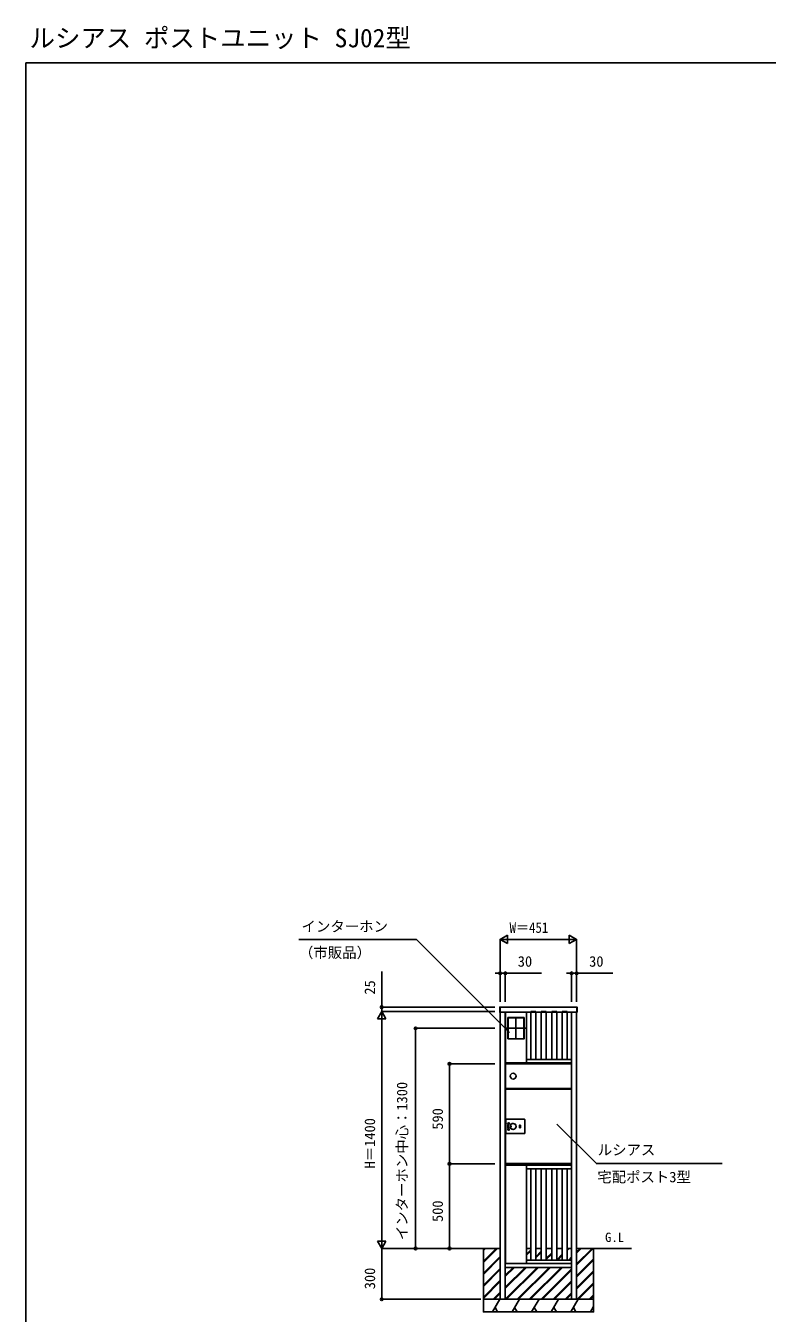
# Model space of a CAD drawing. Units: millimetres, scale not verified. Extents: x -4375 to 4375, y -6498 to 6471.
# Drawn here: x -4375 to 0, y -1131 to 6471 of the extents above; entities that cross this region are included whole.
import ezdxf
from ezdxf.enums import TextEntityAlignment as Align

# ---------------------------------------------------------------- set-up
doc = ezdxf.new("R2010")
doc.units = ezdxf.units.MM
doc.header["$LTSCALE"] = 30
for name, color, linetype in [('0-1_USER1', 3, 'Continuous'), ('0-2_YKK_A1', 4, 'Continuous'), ('0-3_YKK_D', 6, 'Continuous'), ('0-4_YKK_ZWAK', 7, 'Continuous')]:
    doc.layers.add(name, color=color, linetype=linetype)
doc.styles.add('ＭＳ ゴシック', font='')
doc.styles.get('ＭＳ ゴシック').set_extended_font_data('MS Gothic')

msp = doc.modelspace()

# ---------------------------------------------------------------- linework, layer by layer
at = {"layer": '0-2_YKK_A1'}
for p, q in [((-1578.5, 675.09), (-1578.5, 676.04)), ((-1578.5, 674.59), (-1578.5, 675.09)), ((-1578.5, 647.16), (-1578.5, 674.59)), ((-1576.5, 677.1), (-1577.56, 677.04)), ((-1576.5, 646.1), (-1577.56, 646.16)), ((-1576.5, 677.1), (-1576.5, 676.15)), ((-1576.5, 676.15), (-1576.5, 674.66)), ((-1576.5, 674.66), (-1576.5, 646.9)), ((-1576.5, 646.9), (-1576.5, 646.1)), ((-1575.5, 646.6), (-1575.5, -1048.4)), ((-1545.5, -1048.4), (-1545.5, 646.6)), ((-1544.5, 347.6), (-1544.5, 646.6)), ((-1529.75, 614.29), (-1435.25, 614.29)), ((-1529.7, 613.09), (-1529.7, 490.09)), ((-1482.5, 615.59), (-1482.5, 487.59)), ((-1435.3, 613.09), (-1435.3, 490.09)), ((-1420.5, 646.6), (-1420.5, 347.6)), ((-1395.5, 651.1), (-1365.5, 651.1)), ((-1395.5, 646.6), (-1395.5, 651.1)), ((-1365.5, 651.1), (-1365.5, 646.6)), ((-1365.5, 646.6), (-1365.5, 367.6)), ((-1333.5, 651.1), (-1303.5, 651.1)), ((-1333.5, 646.6), (-1333.5, 651.1)), ((-1303.5, 651.1), (-1303.5, 646.6)), ((-1303.5, 646.6), (-1303.5, 367.6)), ((-1271.5, 651.1), (-1241.5, 651.1)), ((-1271.5, 646.6), (-1271.5, 651.1)), ((-1241.5, 651.1), (-1241.5, 646.6)), ((-1241.5, 646.6), (-1241.5, 367.6)), ((-1209.5, 651.1), (-1179.5, 651.1)), ((-1209.5, 646.6), (-1209.5, 651.1)), ((-1179.5, 651.1), (-1179.5, 646.6)), ((-1179.5, 646.6), (-1179.5, 367.6)), ((-1154.5, 646.6), (-1154.5, -1048.4)), ((-1124.5, -1048.4), (-1124.5, 646.6)), ((-1123.5, 677.1), (-1122.44, 677.04)), ((-1123.5, 677.1), (-1123.5, 676.15)), ((-1123.5, 676.15), (-1123.5, 674.66)), ((-1123.5, 674.66), (-1123.5, 646.9)), ((-1123.5, 646.9), (-1123.5, 646.1)), ((-1123.5, 646.1), (-1122.44, 646.16)), ((-1121.5, 675.09), (-1121.5, 676.04)), ((-1121.5, 674.59), (-1121.5, 675.09)), ((-1121.5, 647.16), (-1121.5, 674.59)), ((-1427.3, 551.59), (-1537.7, 551.59)), ((-1529.75, 488.89), (-1435.25, 488.89)), ((-1545, 340.8), (-1545, 341.6)), ((-1544.99, 340.8), (-1545, 340.8)), ((-1545, 340), (-1545, 340.7)), ((-1545, 340), (-1545, 328.5)), ((-1544.99, 347.39), (-1544.92, 346.27)), ((-1544.92, 346.27), (-1544.92, 346.23)), ((-1420.5, 347.6), (-1544.5, 347.6)), ((-1544.5, 340.5), (-1544.41, 340.5)), ((-1544.41, 340.6), (-1544.41, 197.6)), ((-1543.61, 340.6), (-1544.41, 340.6)), ((-1544, 341.5), (-1544.2, 341.5)), ((-1544, 340.7), (-1544.2, 340.7)), ((-1544.2, 340.6), (-1544.2, 340.7)), ((-1544, 340.7), (-1544, 340.6)), ((-1543.92, 345.29), (-1543.93, 345.33)), ((-1543.61, 340.8), (-1543.61, 341.6)), ((-1543.61, 340.8), (-1543.61, 340.6)), ((-1421.07, 345.33), (-1421.08, 345.29)), ((-1420.08, 346.27), (-1420.01, 347.39)), ((-1420.08, 346.23), (-1420.08, 346.27)), ((-1155.8, 340.8), (-1155.8, 341.6)), ((-1155.5, 341.6), (-1155.8, 341.6)), ((-1155.8, 340.8), (-1155.8, 340.6)), ((-1155.5, 340.8), (-1155.8, 340.8)), ((-1155, 340.6), (-1155.8, 340.6)), ((-1155.5, 341.6), (-1155, 341.6)), ((-1155, 340.8), (-1155.5, 340.8)), ((-1155.01, 340.8), (-1155, 340.7)), ((-1155, 341.6), (-1155, 340.8)), ((-1155, 340.7), (-1155, 340.6)), ((-1545, 196.6), (-1545, 197.4)), ((-1545, 197.4), (-1544.2, 197.4)), ((-1544.2, 196.6), (-1545, 196.6)), ((-1544.5, 190.8), (-1545, 190.8)), ((-1544.2, 190.6), (-1545, 190.6)), ((-1545, 190.6), (-1545, -246.3)), ((-1544.5, 191.6), (-1544.2, 191.6)), ((-1544.5, 190.8), (-1544.2, 190.8)), ((-1543.61, 197.6), (-1544.41, 197.6)), ((-1544.2, 197.6), (-1544.2, 191.6)), ((-1544.2, 191.6), (-1155.8, 191.6)), ((-1544.2, 190.8), (-1544.2, 191.6)), ((-1544.2, 190.8), (-1544.2, 190.6)), ((-1543.61, 197.4), (-1543.61, 197.6)), ((-1543.61, 197.4), (-1543.61, 196.6)), ((-1155.8, 196.6), (-1543.61, 196.6)), ((-1539.3, 191.6), (-1539.3, 196.6)), ((-1164.2, 196.6), (-1164.2, 191.6)), ((-1155.8, 197.4), (-1155.8, 197.6)), ((-1155.8, 197.4), (-1155.8, 196.6)), ((-1155.5, 197.4), (-1155.8, 197.4)), ((-1155.5, 196.6), (-1155.8, 196.6)), ((-1155.8, 196.6), (-1155.8, 191.6)), ((-1155.8, 190.8), (-1155.8, 191.6)), ((-1155.5, 191.6), (-1155.8, 191.6)), ((-1155.8, 190.8), (-1155.8, 190.6)), ((-1155.5, 190.8), (-1155.8, 190.8)), ((-1155, 190.6), (-1155.8, 190.6)), ((-1155.5, 197.4), (-1155, 197.4)), ((-1155.5, 191.6), (-1155, 191.6)), ((-1155, 190.8), (-1155.5, 190.8)), ((-1155, 191.6), (-1155, 190.8)), ((-1542, -67.81), (-1542, 12.21)), ((-1540.01, 14.2), (-1432.99, 14.2)), ((-1431, 12.21), (-1431, -67.81)), ((-1432.99, -69.8), (-1540.01, -69.8)), ((-1524.02, -6.6), (-1530.81, -8.3)), ((-1530.81, -47.3), (-1524.02, -49)), ((-1530.21, -10.72), (-1526.24, -9.73)), ((-1526.24, -45.87), (-1530.21, -44.88)), ((-1499.99, -45.29), (-1499.5, -45.3)), ((-1461.5, -20.05), (-1461.5, -35.55)), ((-1456.5, -27.8), (-1461.5, -27.8)), ((-1457, -19.55), (-1461, -19.55)), ((-1461, -36.05), (-1457, -36.05)), ((-1456.5, -35.55), (-1456.5, -20.05)), ((-1544.2, -246.3), (-1545, -246.3)), ((-1544.5, -247.3), (-1545, -247.3)), ((-1544.99, -257.19), (-1544.92, -256.07)), ((-1544.92, -256.07), (-1544.92, -256.03)), ((-1544.5, -246.5), (-1544.2, -246.5)), ((-1544.5, -247.3), (-1544.2, -247.3)), ((-1544.5, -257.4), (-1420.5, -257.4)), ((-1544.5, -836.9), (-1544.5, -257.4)), ((-1544.2, -246.5), (-1544.2, -246.3)), ((-1544.2, -246.5), (-1544.2, -247.3)), ((-1155.8, -247.3), (-1544.2, -247.3)), ((-1544.2, -247.3), (-1544.2, -248.4)), ((-1544.2, -248.4), (-1543.4, -248.4)), ((-1543.92, -255.09), (-1543.93, -255.13)), ((-1543.4, -248.4), (-1533.9, -248.4)), ((-1533.3, -248.4), (-1533.9, -248.4)), ((-1533.4, -247.9), (-1533.4, -247.3)), ((-1533.3, -247.6), (-1533.4, -247.6)), ((-1533.3, -247.6), (-1533.3, -247.3)), ((-1533.3, -248.4), (-1533.3, -247.6)), ((-1164.2, -248.4), (-1533.3, -248.4)), ((-1421.07, -255.13), (-1421.08, -255.09)), ((-1420.5, -257.4), (-1420.5, -836.9)), ((-1420.08, -256.03), (-1420.08, -256.07)), ((-1420.08, -256.07), (-1420.01, -257.19)), ((-1395.5, -816.9), (-1395.5, -277.4)), ((-1333.5, -816.9), (-1333.5, -277.4)), ((-1271.5, -816.9), (-1271.5, -277.4)), ((-1209.5, -816.9), (-1209.5, -277.4)), ((-1164.2, -247.3), (-1164.2, -247.6)), ((-1164.2, -247.6), (-1164.2, -248.4)), ((-1164.1, -247.6), (-1164.2, -247.6)), ((-1163.6, -248.4), (-1164.2, -248.4)), ((-1164.1, -247.9), (-1164.1, -247.3)), ((-1156.6, -248.4), (-1163.6, -248.4)), ((-1155.8, -246.5), (-1155.8, -246.3)), ((-1155.8, -246.5), (-1155.8, -247.3)), ((-1155.5, -246.5), (-1155.8, -246.5)), ((-1155.5, -247.3), (-1155.8, -247.3)), ((-1155.5, -246.5), (-1155, -246.5)), ((-1155, -247.3), (-1155.5, -247.3)), ((-1155, -246.5), (-1155, -247.3)), ((-1725, -748.4), (-1575.5, -748.4)), ((-1675, -753.15), (-1670.25, -748.4)), ((-1675, -823.86), (-1599.54, -748.4)), ((-1675, -756.78), (-1666.62, -748.4)), ((-1675, -827.49), (-1595.91, -748.4)), ((-1675, -760.4), (-1663, -748.4)), ((-1675, -831.11), (-1592.29, -748.4)), ((-1545.5, -748.4), (-1544.5, -748.4)), ((-1420.5, -748.4), (-1395.5, -748.4)), ((-1420.5, -781.5), (-1395.5, -756.5)), ((-1420.5, -785.12), (-1395.5, -760.12)), ((-1365.5, -748.4), (-1333.5, -748.4)), ((-1303.5, -748.4), (-1271.5, -748.4)), ((-1241.5, -751.17), (-1238.73, -748.4)), ((-1241.5, -748.4), (-1209.5, -748.4)), ((-1179.5, -752.63), (-1175.27, -748.4)), ((-1179.5, -756.25), (-1171.65, -748.4)), ((-1179.5, -759.88), (-1168.02, -748.4)), ((-1179.5, -748.4), (-1154.5, -748.4)), ((-1124.5, -748.4), (-801.77, -748.4)), ((-1124.5, -768.34), (-1104.56, -748.4)), ((-1124.5, -839.05), (-1033.85, -748.4)), ((-1124.5, -771.96), (-1100.94, -748.4)), ((-1124.5, -842.67), (-1030.23, -748.4)), ((-1124.5, -775.59), (-1097.31, -748.4)), ((-1124.5, -846.3), (-1026.6, -748.4)), ((-1675, -894.57), (-1575.5, -795.07)), ((-1675, -898.2), (-1575.5, -798.7)), ((-1675, -901.82), (-1575.5, -802.32)), ((-1545.5, -765.07), (-1544.5, -764.07)), ((-1545.5, -768.7), (-1544.5, -767.7)), ((-1545.5, -772.32), (-1544.5, -771.32)), ((-1545.5, -835.79), (-1544.5, -834.79)), ((-1420.5, -788.75), (-1395.5, -763.75)), ((-1365.5, -816.9), (-1395.5, -816.9)), ((-1365.5, -797.21), (-1333.5, -765.21)), ((-1365.5, -800.83), (-1333.5, -768.83)), ((-1365.5, -804.46), (-1333.5, -772.46)), ((-1303.5, -816.9), (-1333.5, -816.9)), ((-1303.5, -805.92), (-1271.5, -773.92)), ((-1303.5, -809.54), (-1271.5, -777.54)), ((-1303.5, -813.17), (-1271.5, -781.17)), ((-1241.5, -816.9), (-1271.5, -816.9)), ((-1241.5, -814.63), (-1209.5, -782.63)), ((-1240.15, -816.9), (-1209.5, -786.25)), ((-1236.52, -816.9), (-1209.5, -789.88)), ((-1179.5, -816.9), (-1209.5, -816.9)), ((-1173.06, -816.9), (-1154.5, -798.34)), ((-1169.44, -816.9), (-1154.5, -801.96)), ((-1165.81, -816.9), (-1154.5, -805.59)), ((-1124.5, -909.76), (-1025, -810.26)), ((-1124.5, -913.39), (-1025, -813.88)), ((-1124.5, -917.01), (-1025, -817.51)), ((-1675, -965.28), (-1575.5, -865.79)), ((-1675, -968.91), (-1575.5, -869.41)), ((-1675, -972.53), (-1575.5, -873.04)), ((-1154.5, -836.9), (-1545.5, -836.9)), ((-1545.5, -836.9), (-1545.5, -859.9)), ((-1154.5, -859.9), (-1545.5, -859.9)), ((-1545.5, -906.5), (-1498.9, -859.9)), ((-1545.5, -977.21), (-1428.19, -859.9)), ((-1545.5, -1047.92), (-1357.48, -859.9)), ((-1545.5, -910.12), (-1495.28, -859.9)), ((-1545.5, -980.83), (-1424.57, -859.9)), ((-1545.5, -913.75), (-1491.65, -859.9)), ((-1545.5, -984.46), (-1420.94, -859.9)), ((-1420.5, -836.9), (-1544.5, -836.9)), ((-1542.36, -1048.4), (-1353.86, -859.9)), ((-1538.73, -1048.4), (-1350.23, -859.9)), ((-1475.27, -1048.4), (-1286.77, -859.9)), ((-1471.65, -1048.4), (-1283.15, -859.9)), ((-1468.02, -1048.4), (-1279.52, -859.9)), ((-1404.56, -1048.4), (-1216.06, -859.9)), ((-1400.94, -1048.4), (-1212.44, -859.9)), ((-1397.31, -1048.4), (-1208.81, -859.9)), ((-1333.85, -1048.4), (-1154.5, -869.05)), ((-1330.23, -1048.4), (-1154.5, -872.67)), ((-1326.6, -1048.4), (-1154.5, -876.3)), ((-1154.5, -836.9), (-1154.5, -859.9)), ((-1124.5, -980.47), (-1025, -880.97)), ((-1124.5, -984.1), (-1025, -884.6)), ((-1124.5, -987.72), (-1025, -888.22)), ((-1675, -1036), (-1575.5, -936.5)), ((-1675, -1039.62), (-1575.5, -940.12)), ((-1675, -1043.25), (-1575.5, -943.75)), ((-1263.14, -1048.4), (-1154.5, -939.76)), ((-1259.52, -1048.4), (-1154.5, -943.39)), ((-1255.89, -1048.4), (-1154.5, -947.01)), ((-1121.72, -1048.4), (-1025, -951.68)), ((-1118.09, -1048.4), (-1025, -955.31)), ((-1114.47, -1048.4), (-1025, -958.93)), ((-1620.91, -1123.4), (-1577.61, -1048.4)), ((-1616.69, -1048.4), (-1575.5, -1007.21)), ((-1613.07, -1048.4), (-1575.5, -1010.83)), ((-1609.44, -1048.4), (-1575.5, -1014.46)), ((-1578.47, -1048.4), (-1578.04, -1049.15)), ((-1505.44, -1123.4), (-1462.14, -1048.4)), ((-1463, -1048.4), (-1462.57, -1049.15)), ((-1389.97, -1123.4), (-1346.67, -1048.4)), ((-1347.53, -1048.4), (-1347.1, -1049.15)), ((-1274.5, -1123.4), (-1231.2, -1048.4)), ((-1232.06, -1048.4), (-1231.63, -1049.15)), ((-1192.43, -1048.4), (-1154.5, -1010.47)), ((-1188.8, -1048.4), (-1154.5, -1014.1)), ((-1185.18, -1048.4), (-1154.5, -1017.72)), ((-1159.03, -1123.4), (-1115.73, -1048.4)), ((-1116.59, -1048.4), (-1116.16, -1049.15)), ((-1051.01, -1048.4), (-1025, -1022.39)), ((-1047.38, -1048.4), (-1025, -1026.02)), ((-1043.76, -1048.4), (-1025, -1029.64)), ((-1650.77, -1123.17), (-1650.64, -1123.4)), ((-1590.77, -1123.17), (-1605.77, -1097.19)), ((-1535.3, -1123.17), (-1535.17, -1123.4)), ((-1475.3, -1123.17), (-1490.3, -1097.19)), ((-1419.83, -1123.17), (-1419.7, -1123.4)), ((-1359.83, -1123.17), (-1374.83, -1097.19)), ((-1304.36, -1123.17), (-1304.23, -1123.4)), ((-1244.36, -1123.17), (-1259.36, -1097.19)), ((-1188.89, -1123.17), (-1188.76, -1123.4)), ((-1128.89, -1123.17), (-1143.89, -1097.19)), ((-1073.42, -1123.17), (-1073.29, -1123.4)), ((-1043.56, -1123.4), (-1025, -1091.26)), ((-1025, -1103.12), (-1028.42, -1097.19))]:
    msp.add_line(p, q, dxfattribs=at)
for points in [[(-1123.5, 646.6), (-1123.5, 676.6), (-1576.5, 676.6), (-1576.5, 646.6)], [(-1530, 488.59), (-1435, 488.59), (-1435, 614.59), (-1530, 614.59)], [(-1420.5, 367.6), (-1154.5, 367.6), (-1154.5, 347.6), (-1420.5, 347.6)], [(-1154.5, -277.4), (-1420.5, -277.4), (-1420.5, -257.4), (-1154.5, -257.4)], [(-1154.5, -816.9), (-1420.5, -816.9), (-1420.5, -836.9), (-1154.5, -836.9)], [(-1675, -1048.4), (-1025, -1048.4), (-1025, -1123.4), (-1675, -1123.4)]]:
    msp.add_lwpolyline(points, close=True, dxfattribs=at)
for points in [[(-1530, 613.09), (-1528.5, 613.09), (-1528.5, 490.09), (-1530, 490.09)], [(-1529.75, 614.6), (-1529.75, 613.09), (-1435.25, 613.09), (-1435.25, 614.6)], [(-1435, 613.09), (-1436.5, 613.09), (-1436.5, 490.09), (-1435, 490.09)], [(-1365.5, 367.6), (-1395.5, 367.6), (-1395.5, 646.6)], [(-1303.5, 367.6), (-1333.5, 367.6), (-1333.5, 646.6)], [(-1241.5, 367.6), (-1271.5, 367.6), (-1271.5, 646.6)], [(-1179.5, 367.6), (-1209.5, 367.6), (-1209.5, 646.6)], [(-1529.75, 488.59), (-1529.75, 490.09), (-1435.25, 490.09), (-1435.25, 488.59)], [(-1545, 341.6), (-1544, 341.6), (-1543.61, 341.6), (-1155.8, 341.6)], [(-1544.41, 326.5), (-1545, 326.5), (-1545, 328.5)], [(-1544.41, 197.6), (-1545, 197.6), (-1545, 326.5)], [(-1420.21, 347.6), (-1421.01, 347.6), (-1543.99, 347.6), (-1544.79, 347.6)], [(-1543.61, 341.5), (-1544, 341.5), (-1544, 340.7)], [(-1543.93, 345.33), (-1528.57, 345.25), (-1513.21, 345.19), (-1497.86, 345.16), (-1482.5, 345.14), (-1467.14, 345.16), (-1451.79, 345.19), (-1436.43, 345.25), (-1421.07, 345.33)], [(-1155, 340.6), (-1155, 197.6), (-1155.8, 197.6)], [(-1545, 190.8), (-1545, 191.6), (-1544.5, 191.6)], [(-1155, 190.6), (-1155, -246.3), (-1155.8, -246.3)], [(-1155, 197.4), (-1155, 196.6), (-1155.5, 196.6)], [(-1505.33, -44.08), (-1503.32, -44.84), (-1499.98, -45.26)], [(-1499.98, -10.34), (-1503.32, -10.76), (-1505.22, -11.48)], [(-1545, -247.3), (-1545, -246.5), (-1544.5, -246.5)], [(-1420.21, -257.4), (-1421.01, -257.4), (-1543.99, -257.4), (-1544.79, -257.4)], [(-1543.93, -255.13), (-1528.57, -255.05), (-1513.21, -254.99), (-1497.86, -254.96), (-1482.5, -254.94), (-1467.14, -254.96), (-1451.79, -254.99), (-1436.43, -255.05), (-1421.07, -255.13)], [(-1395.5, -277.4), (-1365.5, -277.4), (-1365.5, -816.9)], [(-1333.5, -277.4), (-1303.5, -277.4), (-1303.5, -816.9)], [(-1271.5, -277.4), (-1241.5, -277.4), (-1241.5, -816.9)], [(-1209.5, -277.4), (-1179.5, -277.4), (-1179.5, -816.9)], [(-1155.8, -247.3), (-1155.8, -248.4), (-1156.6, -248.4)], [(-1025, -1048.4), (-1675, -1048.4), (-1675, -748.4), (-1575.5, -748.4)], [(-1124.5, -748.4), (-1025, -748.4), (-1025, -1048.4)]]:
    msp.add_lwpolyline(points, dxfattribs=at)
msp.add_circle((-1499.5, 269.1), 17.5, dxfattribs=at)
for centre, radius, start, end in [((-1577.5, 676.04), 1, 93.5, 180), ((-1577.5, 647.16), 1, 180, 266.5), ((-1122.5, 676.04), 1, 0, 86.5), ((-1122.5, 647.16), 1, 273.5, 0), ((-1544.2, 340.7), 0.8, 90, 180), ((-1544.5, 340), 0.5, 90, 180), ((-1543, 328.5), 2, 180, 224.99409), ((-1544.79, 347.4), 0.2, 90, 183.5), ((-1543.92, 346.33), 1, 183.50011, 269.6482), ((-1543.92, 346.29), 1, 183.5, 269.64806), ((-1482.5, 10345.1), 10000, 269.64806, 270), ((-1482.5, 10345.1), 10000, 270, 270.35194), ((-1421.08, 346.33), 1, 270.3518, 356.49989), ((-1421.08, 346.29), 1, 270.35194, 356.5), ((-1420.21, 347.4), 0.2, 356.5, 90), ((-1540.01, 12.21), 1.99, 89.92772, 180.07228), ((-1432.99, 12.21), 1.99, 359.92772, 90.07228), ((-1540.01, -67.81), 1.99, 179.92772, 270.07228), ((-1530.51, -9.51), 1.25, 104, 180), ((-1530.51, -9.51), 1.25, 180, 284), ((-1530.51, -46.09), 1.25, 76, 180), ((-1530.51, -46.09), 1.25, 180, 256), ((-1499.5, -27.8), 31.75, 146.31167, 180), ((-1499.5, -27.8), 31.75, 180, 213.68833), ((-1499.5, -27.8), 29.25, 141.02124, 180), ((-1499.5, -27.8), 29.25, 180, 218.97876), ((-1526.17, -10.02), 0.3, 326.31167, 104), ((-1526.17, -45.58), 0.3, 256, 33.68833), ((-1523.6, -8.3), 1.75, 0, 104), ((-1523.6, -47.3), 1.75, 256, 0), ((-1523.6, -8.3), 1.75, 321.02124, 0), ((-1523.6, -47.3), 1.75, 0, 38.97876), ((-1499.5, -27.8), 17.65, 0, 180), ((-1499.5, -27.8), 17.65, 180, 0), ((-1499.5, -27.8), 17.5, 90, 255.45427), ((-1499.48, -27.8), 17.3, 91.877, 268.123), ((-1511.5, -27.8), 1.75, 90, 270), ((-1511.5, -27.8), 1.75, 270, 90), ((-1499.5, -27.8), 17.5, 270, 90), ((-1461, -20.05), 0.5, 90, 180), ((-1461, -35.55), 0.5, 180, 270), ((-1457, -20.05), 0.5, 0, 90), ((-1457, -35.55), 0.5, 270, 0), ((-1432.99, -67.81), 1.99, 269.92772, 0.07228), ((-1544.79, -257.2), 0.2, 176.5, 270), ((-1543.92, -256.09), 1, 90.35194, 176.5), ((-1543.92, -256.13), 1, 90.3518, 176.49989), ((-1482.5, -10254.9), 10000, 90, 90.35194), ((-1533.9, -247.9), 0.5, 270, 0), ((-1482.5, -10254.9), 10000, 89.64806, 90), ((-1421.08, -256.09), 1, 3.5, 89.64806), ((-1421.08, -256.13), 1, 3.50011, 89.6482), ((-1420.21, -257.2), 0.2, 270, 3.5), ((-1163.6, -247.9), 0.5, 180, 270)]:
    msp.add_arc(centre, radius, start, end, dxfattribs=at)
at = {"layer": '0-3_YKK_D'}
for p, q in [((-1575.5, 1076.6), (-1532.2, 1101.6)), ((-1575.5, 707.6), (-1575.5, 1077.6)), ((-1575.5, 1076.6), (-1532.2, 1051.6)), ((-1575.5, 1076.6), (-1488.9, 1076.6)), ((-1532.2, 1051.6), (-1532.2, 1101.6)), ((-1525.5, 1076.6), (-1174.5, 1076.6)), ((-1124.5, 1076.6), (-1211.1, 1076.6)), ((-1124.5, 1076.6), (-1167.8, 1101.6)), ((-1167.8, 1101.6), (-1167.8, 1051.6)), ((-1124.5, 1076.6), (-1167.8, 1051.6)), ((-1124.5, 707.6), (-1124.5, 1077.6)), ((-2275, 676.6), (-2275, 887.68)), ((-1575.5, 876.6), (-1605.5, 876.6)), ((-1575.5, 707.6), (-1575.5, 877.6)), ((-1575.5, 876.6), (-1545.5, 876.6)), ((-1545.5, 707.6), (-1545.5, 877.6)), ((-1545.5, 876.6), (-1332.49, 876.6)), ((-1154.5, 876.6), (-1184.5, 876.6)), ((-1154.5, 707.6), (-1154.5, 877.6)), ((-1154.5, 876.6), (-1124.5, 876.6)), ((-1124.5, 707.6), (-1124.5, 877.6)), ((-1124.5, 876.6), (-911.49, 876.6)), ((-2275, 651.6), (-2300, 608.3)), ((-2300, 608.3), (-2250, 608.3)), ((-1606.5, 676.6), (-2276, 676.6)), ((-1606.5, 651.6), (-2276, 651.6)), ((-1606.5, 651.6), (-2276, 651.6)), ((-2275, 651.6), (-2275, 676.6)), ((-2275, 651.6), (-2275, 621.6)), ((-2275, 651.6), (-2250, 608.3)), ((-2275, 651.6), (-2275, 565)), ((-2275, -698.4), (-2275, 601.6)), ((-1606.5, 551.59), (-2076, 551.59)), ((-2075, -748.4), (-2075, 551.59)), ((-1606.5, 341.6), (-1876, 341.6)), ((-1875, -248.4), (-1875, 341.6)), ((-1606.5, -248.4), (-1876, -248.4)), ((-1606.5, -248.4), (-1876, -248.4)), ((-1875, -748.4), (-1875, -248.4)), ((-2275, -748.4), (-2275, -661.8)), ((-2275, -748.4), (-2300, -705.1)), ((-2250, -705.1), (-2300, -705.1)), ((-1726, -748.4), (-2276, -748.4)), ((-1726, -748.4), (-2276, -748.4)), ((-2275, -748.4), (-2250, -705.1)), ((-2275, -748.4), (-2275, -1048.4)), ((-1726, -748.4), (-2076, -748.4)), ((-1726, -748.4), (-1876, -748.4)), ((-1690, -1048.4), (-2276, -1048.4))]:
    msp.add_line(p, q, dxfattribs=at)
for points in [[(-1519.78, 526.87), (-2069.51, 1076.6), (-2122.09, 1076.6), (-2763.88, 1076.6)], [(-1241.5, -14.03), (-1008.3, -247.23), (-265.96, -247.23)]]:
    msp.add_lwpolyline(points, dxfattribs=at)
for centre in [(-1575.5, 876.6), (-1545.5, 876.6), (-1154.5, 876.6), (-1124.5, 876.6), (-2275, 676.6), (-2075, 551.59), (-1875, 341.6), (-1875, -248.4), (-1875, -248.4), (-2075, -748.4), (-1875, -748.4), (-2275, -1048.4)]:
    msp.add_circle(centre, 7.5, dxfattribs=at)
at = {"layer": '0-4_YKK_ZWAK'}
for q in [(-4375, -6498.4), (4375, 6251.6)]:
    msp.add_line((-4375, 6251.6), q, dxfattribs=at)

# ---------------------------------------------------------------- texts
at = {"layer": '0-1_USER1', "style": 'ＭＳ ゴシック'}
for s, height, p in [('ルシアス ポストユニット SJ02型', 110, (-4352.64, 6310.94)), ('G.L', 54.99, (-956.84, -726.4))]:
    msp.add_text(s, height=height, dxfattribs=at).set_placement(p, align=Align.BOTTOM_LEFT)
at = {"layer": '0-3_YKK_D', "style": 'ＭＳ ゴシック'}
for s, p in [('インターホン', (-2747.85, 1103.37)), ('（市販品）', (-2762.83, 948.66)), ('30', (-1471.78, 896.6)), ('30', (-1050.78, 896.6)), ('ルシアス', (-1000, -216.05)), ('宅配ポスト3型', (-1002.9, -376.07))]:
    msp.add_text(s, height=62.32, dxfattribs=at).set_placement(p, align=Align.BOTTOM_LEFT)
at = {"layer": '0-3_YKK_D', "style": 'ＭＳ ゴシック', "width": 0.9}
msp.add_text('W＝451', height=62.32, dxfattribs=at).set_placement((-1520.39, 1096.6), align=Align.BOTTOM_LEFT)
at = {"layer": '0-3_YKK_D', "style": 'ＭＳ ゴシック'}
for s, p in [('25', (-2295, 750.32)), ('インターホン中心：1300', (-2105.14, -699.44)), ('H＝1400', (-2295, -275.63)), ('590', (-1895, -47.09)), ('500', (-1895, -592.09)), ('300', (-2295, -989.21))]:
    msp.add_text(s, height=62.32, rotation=90, dxfattribs=at).set_placement(p, align=Align.BOTTOM_LEFT)

doc.saveas('drawing.dxf')
